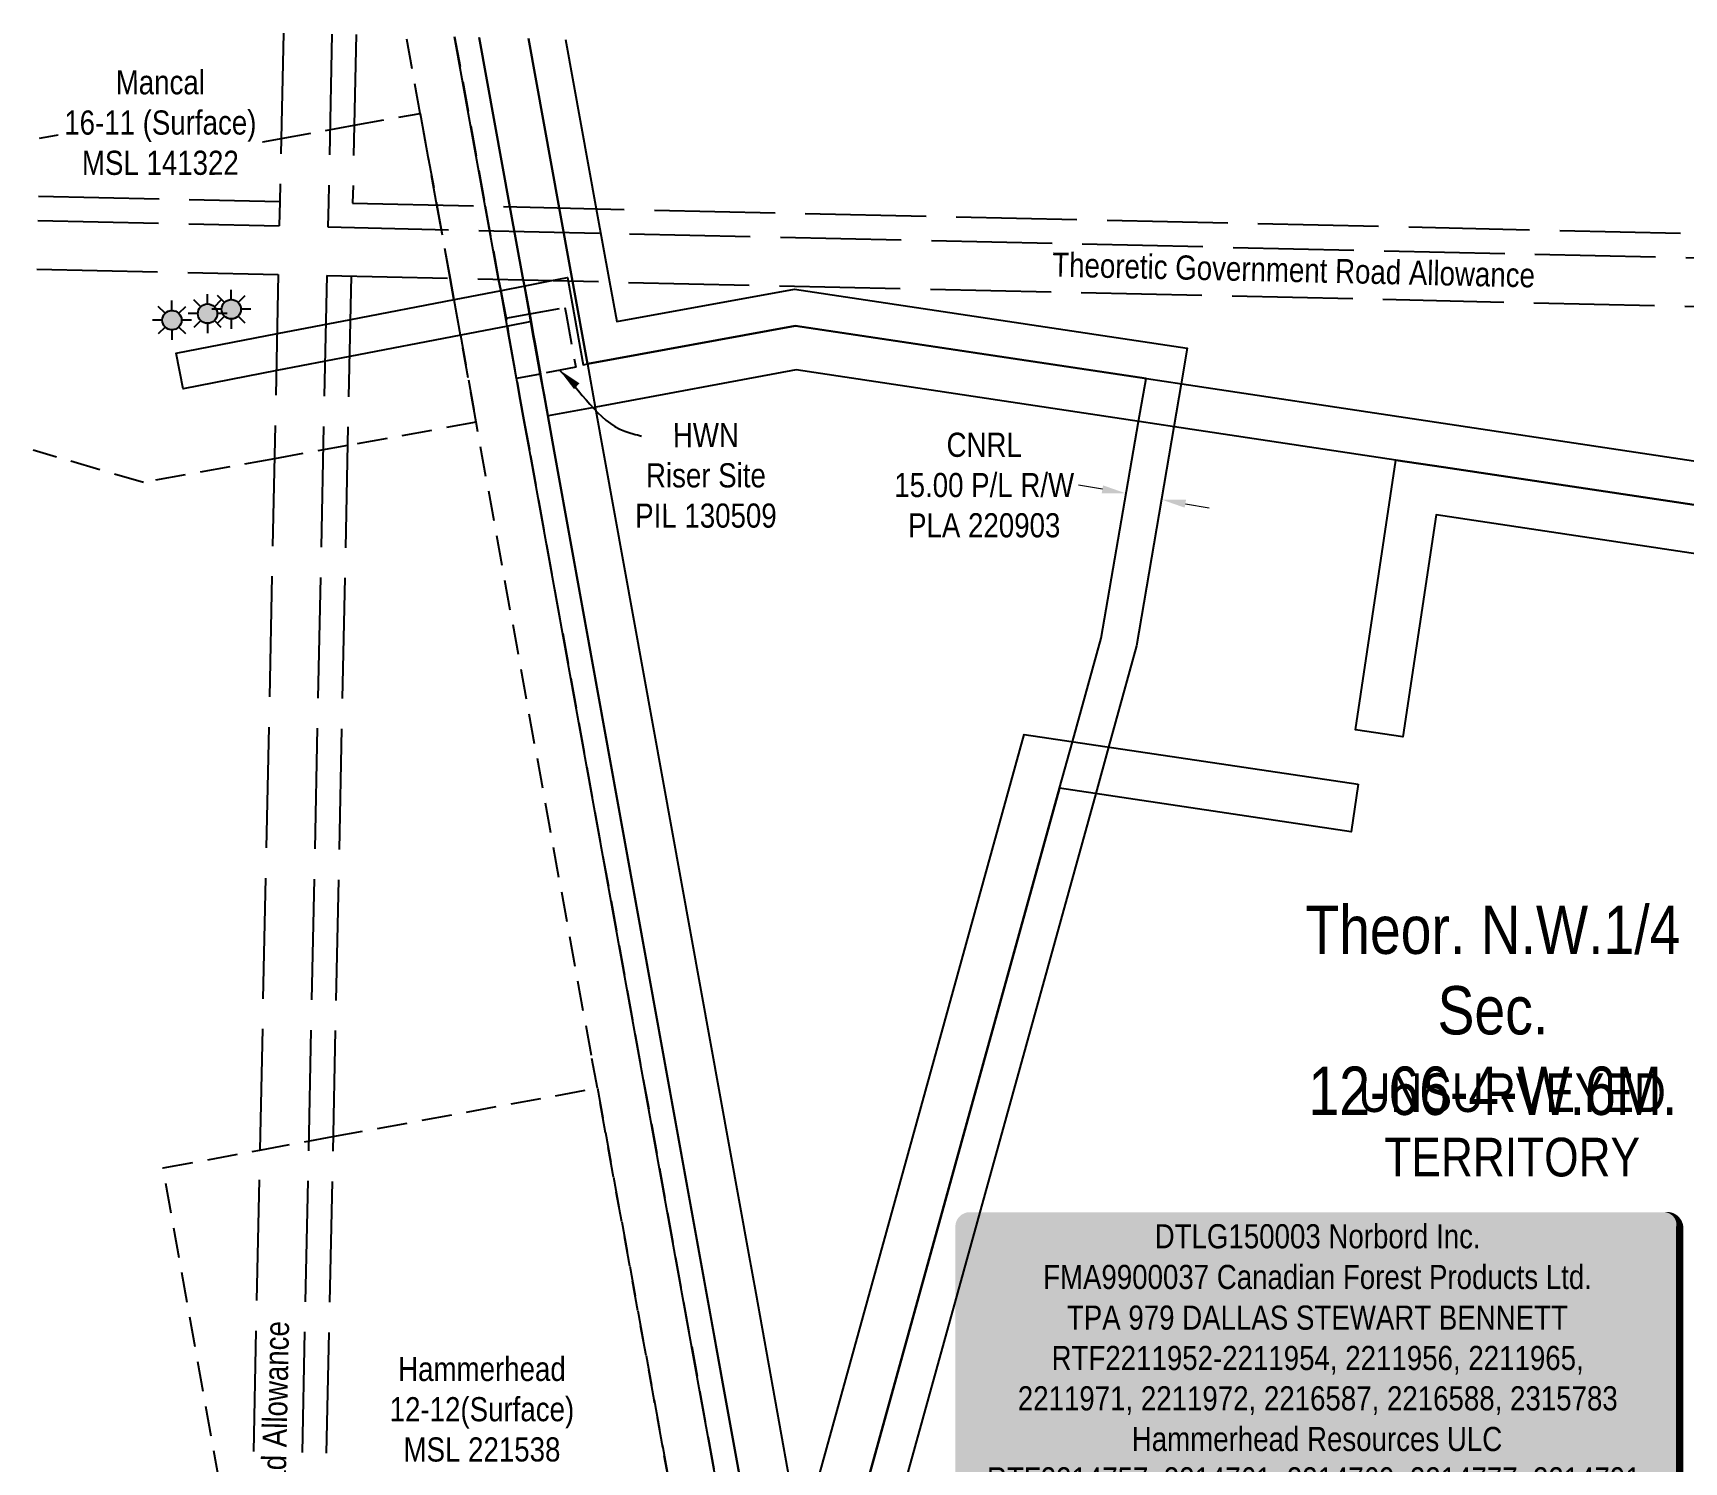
# Model space of a CAD drawing. Extents: x 404585 to 410512, y 6059634 to 6065450.
# Drawn here: x 404617 to 405301, y 6062493 to 6063084 of the extents above; entities that cross this region are included whole.
import ezdxf

# ---------------------------------------------------------------- set-up
doc = ezdxf.new("R2010")
doc.units = 0
doc.header["$LTSCALE"] = 5
doc.header["$PDSIZE"] = 0.5
doc.linetypes.add('foc-ACCESSROAD', pattern=[3.75, 2.5, -1.25])
doc.linetypes.add('foc-UNSURVEYED', pattern=[12.5, 10, -2.5])
doc.layers.get('Defpoints').update_dxf_attribs({"color": 9})
for name, color, linetype in [('AS-UNDERLAY-H', 141, 'Continuous'), ('C-SYMBOL', 7, 'Continuous'), ('F-AR', 190, 'foc-ACCESSROAD'), ('F-RW', 190, 'Continuous'), ('F-WS', 190, 'foc-ACCESSROAD'), ('F-WS-S', 190, 'Continuous'), ('L-ROAD-T', 7, 'Continuous'), ('L-UNS-T', 3, 'Continuous'), ('L-USEC', 7, 'foc-UNSURVEYED')]:
    doc.layers.add(name, color=color, linetype=linetype)
for name, color, linetype, lineweight in [('F-AR-T', 190, 'Continuous', 9), ('F-RW-T', 190, 'Continuous', 9), ('F-WS-T', 190, 'Continuous', 9)]:
    doc.layers.add(name, color=color, linetype=linetype, lineweight=lineweight)
doc.styles.add('175L', font='ARIALN.TTF', dxfattribs={"height": 20})
doc.styles.add('80', font='ARIALN.TTF', dxfattribs={"height": 10})
doc.styles.add('80CG', font='ARIALN.TTF', dxfattribs={"height": 10})
doc.styles.add('80L', font='ARIALN.TTF', dxfattribs={"height": 10})
doc.dimstyles.new('Compass 5 000', dxfattribs={"dimscale": 5, "dimtxt": 9, "dimasz": 2, "dimexe": 0.2, "dimexo": 0.0625, "dimgap": 0.5, "dimtad": 0, "dimtih": 1, "dimtoh": 1, "dimzin": 0, "dimdsep": 46, "dimtxsty": '80CG', "dimcen": 0.1, "dimse1": 1, "dimse2": 1, "dimclrd": 256, "dimclrt": 256, "dimaunit": 1, "dimadec": 4, "dimazin": 0, "dimtfac": 0.06, "dimtofl": 0, "dimtmove": 0, "dimatfit": 1, "dimfxl": 0.2, "dimtolj": 1, "dimtzin": 0, "dimlwd": -1, "dimarcsym": 0})

# ---------------------------------------------------------------- blocks, each defined once
blk = doc.blocks.new('*U376')
h = blk.add_hatch(color=255)
edge = h.paths.add_edge_path()
edge.add_line((-144, -105), (144, -105))
edge.add_arc((144, -99), 6, 270, 360)
edge.add_line((150, -99), (150, 97.5))
edge.add_arc((144, 97.5), 6, 0, 90)
edge.add_line((144, 103.5), (-144, 103.5))
edge.add_arc((-144, 97.5), 6, 90, 180)
edge.add_line((-150, 97.5), (-150, -99))
edge.add_arc((-144, -99), 6, 180, 270)
at = {"color": 44, "flags": 128}
blk.add_lwpolyline([(-144, -105, 3, 3, 0), (144, -105, 3, 3, 0.414214), (150, -99, 3, 3, 0), (150, 97.5, 3, 0, 0.414214), (144, 103.5, 0, 0, 0), (-144, 103.5, 0, 0, 0.414214), (-150, 97.5, 0, 0, 0), (-150, -99, 0, 3, 0.414214)], format="xyseb", close=True, dxfattribs=at)
at = {"color": 44, "style": '80'}
blk.add_attdef('ENTER_TEXT_001', (-35.99, -5), '', height=10, dxfattribs=at)
blk = doc.blocks.new('*D417')
at = {"layer": 'Defpoints', "color": 0, "transparency": 16777216}
for p in [(404843.41, 6062798.58), (404853.24, 6062800.37), (404916.01, 6062454.44)]:
    blk.add_point(p, dxfattribs=at)
at = {"layer": 'F-RW-T', "transparency": 16777216}
for p, q in [((404925.85, 6062456.22), (404935.69, 6062458.01)), ((404896.34, 6062450.87), (404839.24, 6062440.51))]:
    blk.add_line(p, q, dxfattribs=at)
for points in [[(404925.55, 6062457.86), (404926.14, 6062454.58), (404916.01, 6062454.44)], [(404896.04, 6062452.51), (404896.63, 6062449.23), (404906.17, 6062452.66)]]:
    blk.add_solid(points, dxfattribs=at)
at = {"layer": 'F-RW-T', "transparency": 16777216, "insert": (404800.15, 6062440.51), "char_height": 10, "attachment_point": 5, "style": '80CG'}
blk.add_mtext('\\A1;HWN\\P10.00 P/L R/W\\PPLA 121940', dxfattribs=at)
blk = doc.blocks.new('GAS')
h = blk.add_hatch(color=255)
h.dxf.hatch_style = 1
edge = h.paths.add_edge_path()
edge.add_arc((0, 0), 0.9, 0, 360)
for p, q in [((0, 0.81), (0, 1.62)), ((-0.81, 0), (-1.62, 0)), ((-0.57, 0.57), (-1.14, 1.14)), ((0.57, 0.57), (1.14, 1.14)), ((1.62, 0), (0.81, 0)), ((-0.57, -0.57), (-1.14, -1.14)), ((0, -0.81), (0, -1.62)), ((1.14, -1.14), (0.57, -0.57))]:
    blk.add_line(p, q)
blk.add_circle((0, 0), 0.8)
blk = doc.blocks.new('*D422')
at = {"layer": 'Defpoints', "color": 0, "transparency": 16777216}
for p in [(405070.06, 6062893.81), (405068.88, 6062886.98), (405083.53, 6062884.44)]:
    blk.add_point(p, dxfattribs=at)
at = {"layer": 'F-RW-T', "transparency": 16777216}
for p, q in [((405060.21, 6062895.51), (405050.36, 6062897.22)), ((405094.56, 6062889.57), (405104.42, 6062887.86))]:
    blk.add_line(p, q, dxfattribs=at)
for points in [[(405060.49, 6062897.15), (405059.93, 6062893.87), (405070.06, 6062893.81)], [(405094.85, 6062891.21), (405094.28, 6062887.92), (405084.71, 6062891.27)]]:
    blk.add_solid(points, dxfattribs=at)
at = {"layer": 'F-RW-T', "transparency": 16777216, "insert": (405011.27, 6062897.22), "char_height": 10, "attachment_point": 5, "style": '80CG'}
blk.add_mtext('\\A1;CNRL\\P15.00 P/L R/W\\PPLA 220903', dxfattribs=at)

msp = doc.modelspace()

# ---------------------------------------------------------------- hatches: boundary and pattern name
at = {"layer": 'AS-UNDERLAY-H'}
h = msp.add_hatch(color=256, dxfattribs=at)
h.dxf.hatch_style = 1
h.paths.add_polyline_path([(405243.765, 6062546.193), (405261.037, 6062545.07), (405261.037, 6062536.464), (405243.765, 6062536.806)])

# ---------------------------------------------------------------- linework, layer by layer
at = {"layer": 'F-AR'}
for points in [[(404894.45, 6062409.256), (404878.154, 6062498.751), (404874.571, 6062518.428), (404848.603, 6062661.046), (404800.86, 6062923.272), (404794.342, 6062959.294), (404791.67, 6062974.06), (404790.073, 6062982.882), (404784.589, 6063013.188), (404777.714, 6063051.189), (404771.893, 6063083.32)], [(404791.96, 6063082.869), (404804.654, 6063012.736), (404810.14, 6062982.429), (404811.153, 6062977.827), (404813.816, 6062963.072), (404814.272, 6062959.603), (404814.678, 6062957.357), (404817.804, 6062940.089), (404819.133, 6062932.746), (404820.672, 6062924.309), (404823.344, 6062909.547), (404893.51, 6062521.82), (404897.072, 6062502.14), (404913.925, 6062409.028)]]:
    msp.add_lwpolyline(points, dxfattribs=at)
at = {"layer": 'F-RW'}
for points in [[(404913.923, 6062409.027), (404897.07, 6062502.139), (404893.507, 6062521.819), (404823.346, 6062909.548), (404820.673, 6062924.31), (404819.132, 6062932.746), (404817.803, 6062940.089), (404814.678, 6062957.357), (404814.272, 6062959.603), (404813.756, 6062963.055), (404811.097, 6062977.826), (404810.14, 6062982.429), (404804.654, 6063012.736), (404791.96, 6063082.869)], [(404802.169, 6063082.64), (404814.862, 6063012.506), (404820.348, 6062982.199), (404820.953, 6062979.74), (404823.623, 6062964.974), (404824.522, 6062959.136), (404825.029, 6062956.335), (404828.588, 6062936.672), (404828.976, 6062934.525), (404830.51, 6062926.053), (404833.17, 6062911.355), (404903.355, 6062523.582), (404906.918, 6062503.902), (404922.975, 6062415.204)], [(404916.281, 6062452.109), (404906.915, 6062503.901), (404903.36, 6062523.585), (404898.073, 6062552.859), (404893.796, 6062576.402), (404833.17, 6062911.355), (404830.51, 6062926.053), (404828.978, 6062934.526), (404828.589, 6062936.673), (404827.402, 6062943.246), (404825.033, 6062956.338), (404824.525, 6062959.138), (404823.519, 6062964.936), (404822.963, 6062968.088), (404820.852, 6062979.752), (404820.348, 6062982.199), (404814.862, 6063012.506), (404802.169, 6063082.64)], [(404822.573, 6063082.181), (404835.267, 6063012.046), (404840.753, 6062981.739), (404846.957, 6062947.463), (404850.203, 6062929.529), (404913.616, 6062579.186), (404916.646, 6062562.609), (404935.1, 6062460.17)], [(405372.345, 6062879.026), (405201.459, 6062904.684), (405181.76, 6062907.643), (405090.032, 6062921.42), (405075.435, 6062923.612), (404933.448, 6062944.934), (404850.393, 6062929.588), (404830.722, 6062925.991), (404829.19, 6062934.465), (404828.802, 6062936.612), (404827.615, 6062943.185), (404825.247, 6062956.279), (404824.74, 6062959.08), (404823.738, 6062964.993), (404813.95, 6062963.051), (404794.541, 6062959.293), (404748.589, 6062950.527), (404718.285, 6062944.652), (404679.565, 6062937.145), (404676.709, 6062951.875), (404718.604, 6062959.997), (404748.907, 6062965.872), (404791.865, 6062974.057), (404811.328, 6062977.831), (404821.112, 6062979.746), (404831.539, 6062981.889), (404838.694, 6062983.279), (404838.973, 6062981.723), (404845.208, 6062947.057), (404847.162, 6062947.409), (404933.154, 6062963.179), (405078.501, 6062941.354), (405093.048, 6062939.169), (405379.252, 6062896.19)]]:
    msp.add_lwpolyline(points, dxfattribs=at)
for points in [[(405523.571, 6062660.364), (405381.959, 6062847.707), (405364.669, 6062859.949), (405198.489, 6062884.903), (405184.687, 6062793.002), (405164.986, 6062795.961), (405181.76, 6062907.641), (405201.459, 6062904.684), (405372.345, 6062879.026), (405396.036, 6062862.252), (405530.927, 6062684.362), (406044.859, 6062872.78), (406079.903, 6062904.905), (406094.909, 6062918.844), (406096.412, 6062920.095), (406097.091, 6062920.565), (406109.617, 6062905.056), (406102.676, 6062898.656), (406055.894, 6062855.524)], [(405166.169, 6062773.401), (405163.191, 6062753.624), (405042.49, 6062771.787), (404943.455, 6062414.317), (404946.981, 6062394.63), (404940.323, 6062393.438), (404927.335, 6062391.112), (404926.433, 6062396.033), (404923.77, 6062410.791), (404922.985, 6062415.213), (404935.32, 6062459.737), (405027.856, 6062793.967), (405166.169, 6062773.401)]]:
    msp.add_lwpolyline(points, close=True, dxfattribs=at)
at = {"layer": 'F-WS'}
msp.add_lwpolyline([(404620.081, 6063040.909), (404631.821, 6063043.035), (404635.023, 6063025.356), (404720.101, 6063040.758), (404750.398, 6063046.244), (404777.714, 6063051.189), (404784.589, 6063013.188), (404790.073, 6062982.882), (404791.669, 6062974.08), (404794.341, 6062959.315), (404800.86, 6062923.272), (404747.604, 6062913.63), (404717.307, 6062908.145), (404663.078, 6062898.327), (404620.185, 6062910.881), (404617.36, 6062911.709)], dxfattribs=at)
for points in [[(404827.408, 6062943.249), (404817.568, 6062941.387), (404814.678, 6062957.357), (404814.271, 6062959.603), (404813.715, 6062963.089), (404813.164, 6062966.358), (404823.051, 6062968.139), (404837.657, 6062970.784), (404838.164, 6062967.981), (404842.13, 6062946.04), (404827.408, 6062943.249)], [(404878.154, 6062498.751), (404885.756, 6062457.004), (404738.439, 6062478.568), (404708.35, 6062482.972), (404694.408, 6062485.013), (404671.254, 6062614.536), (404711.276, 6062621.889), (404741.575, 6062627.456), (404851.058, 6062647.571), (404874.572, 6062518.428), (404878.154, 6062498.751)]]:
    msp.add_lwpolyline(points, close=True, dxfattribs=at)
at = {"layer": 'L-USEC'}
for p, q in [((404721.021, 6063084.464), (404719.55, 6063014.653)), ((404741.133, 6063084.012), (404739.663, 6063014.229)), ((404751.194, 6063083.785), (404749.724, 6063014.017)), ((404619.574, 6063016.847), (404719.576, 6063014.658)), ((404719.55, 6063014.653), (404719.339, 6063004.597)), ((404739.663, 6063014.229), (404739.45, 6063004.145)), ((404749.724, 6063014.017), (404749.723, 6063013.98)), ((404749.723, 6063013.98), (405540.864, 6062996.197)), ((404619.362, 6063006.786), (404719.355, 6063004.597)), ((404739.45, 6063004.145), (405540.638, 6062986.136)), ((404618.939, 6062986.674), (404718.915, 6062984.485)), ((404718.915, 6062984.485), (404701.968, 6062180.012)), ((404739.027, 6062984.033), (404722.08, 6062179.588)), ((404749.087, 6062983.807), (404732.141, 6062179.377)), ((404739.027, 6062984.033), (405540.186, 6062966.024))]:
    msp.add_line(p, q, dxfattribs=at)

# ---------------------------------------------------------------- block references
at = {"layer": 'F-AR-T'}
ref = msp.add_blockref('*U376', (405149.304, 6062492.681), dxfattribs=at)
ref.add_attrib('ENTER_TEXT_001', 'DTLG150003 Norbord Inc.', (405081.865, 6062581.213), dxfattribs={"layer": '0', "color": 44, "height": 10, "style": '80'})
ref.add_attrib('ENTER_TEXT_002', 'FMA9900037 Canadian Forest Products Ltd.', (405035.637, 6062564.369), dxfattribs={"layer": '0', "color": 44, "height": 10, "style": '80'})
ref.add_attrib('ENTER_TEXT_003', 'TPA 979 DALLAS STEWART BENNETT', (405045.511, 6062547.525), dxfattribs={"layer": '0', "color": 44, "height": 10, "style": '80'})
ref.add_attrib('ENTER_TEXT_004', 'RTF2211952-2211954, 2211956, 2211965,', (405039.167, 6062530.818), dxfattribs={"layer": '0', "color": 44, "height": 10, "style": '80'})
ref.add_attrib('ENTER_TEXT_005', '2211971, 2211972, 2216587, 2216588, 2315783', (405025.18, 6062514.11), dxfattribs={"layer": '0', "color": 44, "height": 10, "style": '80'})
ref.add_attrib('ENTER_TEXT_006', 'Hammerhead Resources ULC', (405072.387, 6062497.266), dxfattribs={"layer": '0', "color": 44, "height": 10, "style": '80'})
ref.add_attrib('ENTER_TEXT_007', 'RTF2214757, 2214761, 2214769, 2214777, 2214791,', (405012.404, 6062480.558), dxfattribs={"layer": '0', "color": 44, "height": 10, "style": '80'})
ref.add_attrib('ENTER_TEXT_008', '2214792, 2214794, 2214799, 2214808, 2214813,', (405023.816, 6062463.851), dxfattribs={"layer": '0', "color": 44, "height": 10, "style": '80'})
ref.add_attrib('ENTER_TEXT_009', '2214815,2214817, 2214821, 2214824,2214825, 2315337', (405002.881, 6062447.143), dxfattribs={"layer": '0', "color": 44, "height": 10, "style": '80'})
ref.add_attrib('ENTER_TEXT_010', 'Canadian Natural Resources Limited', (405055.849, 6062430.299), dxfattribs={"layer": '0', "color": 44, "height": 10, "style": '80'})
ref.add_attrib('ENTER_TEXT_011', 'RTF2311902, 2314912 Mancal Energy Inc.', (405039.812, 6062413.592), dxfattribs={"layer": '0', "color": 44, "height": 10, "style": '80'})
ref.add_attrib('ENTER_TEXT_012', 'CLR220041 Municipal District of Greenview No. 16', (405020.047, 6062396.748), dxfattribs={"layer": '0', "color": 44, "height": 10, "style": '80'})
at = {"layer": 'F-WS-S', "xscale": 5.000000000000009, "yscale": 5.000000000000009, "zscale": 5.000000000000009}
for p in [(404689.643, 6062968.255), (404699.482, 6062970.052), (404674.883, 6062965.559)]:
    msp.add_blockref('GAS', p, dxfattribs=at)

# ---------------------------------------------------------------- texts
at = {"layer": 'C-SYMBOL', "color": 3, "insert": (405221.926, 6062723.142), "char_height": 20, "width": 203.6563, "attachment_point": 2, "style": '175L'}
msp.add_mtext('Theor. N.W.1/4 Sec. 12-66-4-W.6M.', dxfattribs=at)
at = {"layer": 'L-UNS-T', "color": 3, "insert": (405229.917, 6062632.223), "char_height": 16, "attachment_point": 5, "style": '80L'}
msp.add_mtext_dynamic_manual_height_columns('UNSURVEYED TERRITORY', width=126.41375, gutter_width=47.5, heights=[0], dxfattribs=at)

# ---------------------------------------------------------------- dimensions: what is measured, and where the dimension line sits
at = {"layer": 'F-RW-T'}
dim = msp.add_aligned_dim(p1=(405083.528, 6062884.444), p2=(405068.883, 6062886.979), distance=-6.928, text='CNRL\\P15.00 P/L R/W\\PPLA 220903', dimstyle='Compass 5 000', override={"dimtxt": 10}, dxfattribs=at)
dim.commit()
dim.dimension.update_dxf_attribs({"geometry": '*D422', "text_midpoint": (405011.271, 6062897.217)})

# ---------------------------------------------------------------- next in the draw order: texts
at = {"layer": 'F-WS-T', "insert": (404670.074, 6063069.071), "char_height": 10, "attachment_point": 2, "rotation": 0.024768, "style": '80L', "bg_fill": 3, "box_fill_scale": 1.15, "bg_fill_color": 256, "bg_fill_true_color": 256, "bg_fill_transparency": 0}
msp.add_mtext_dynamic_manual_height_columns('Mancal\\P16-11 (Surface)\\PMSL 141322', width=81.36452, gutter_width=50.02, heights=[0], dxfattribs=at)
at = {"layer": 'L-ROAD-T', "insert": (405139.516, 6062991.348), "char_height": 10, "width": 201.41245, "attachment_point": 2, "rotation": 358.712314, "style": '80L', "bg_fill": 3, "box_fill_scale": 1.25, "bg_fill_color": 256, "bg_fill_transparency": 0}
msp.add_mtext('Theoretic Government Road Allowance', dxfattribs=at)
at = {"layer": 'L-ROAD-T', "insert": (404711.321, 6062451.248), "char_height": 10.00011, "width": 201.38537, "attachment_point": 2, "rotation": 88.79283, "style": '80L', "bg_fill": 3, "box_fill_scale": 1.15, "bg_fill_color": 256, "bg_fill_true_color": 256, "bg_fill_transparency": 0}
msp.add_mtext('Theoretic Government Road Allowance', dxfattribs=at)

# ---------------------------------------------------------------- next in the draw order: linework, layer by layer
at = {"layer": 'F-RW'}
for points in [[(404955.758, 6062458.724), (405042.491, 6062771.787), (405047.814, 6062790.999), (405059.69, 6062833.871), (405075.222, 6062923.604), (405078.293, 6062941.344), (404932.953, 6062963.212), (404846.957, 6062947.465), (404840.752, 6062981.739), (404835.266, 6063012.046), (404822.572, 6063082.181)], [(404837.93, 6063081.836), (404850.638, 6063011.699), (404856.128, 6062981.393), (404859.093, 6062965.036), (404932.661, 6062978.425), (405095.357, 6062953.946), (405092.84, 6062939.155), (405089.819, 6062921.407), (405074.39, 6062830.756), (405062.76, 6062788.777), (405057.43, 6062769.539), (404971.17, 6062458.2)]]:
    msp.add_lwpolyline(points, dxfattribs=at)

# ---------------------------------------------------------------- next in the draw order: texts
at = {"layer": 'F-WS-T', "char_height": 10, "attachment_point": 2, "rotation": 0.024768, "style": '80L', "bg_fill": 3, "box_fill_scale": 1.15, "bg_fill_color": 256, "bg_fill_true_color": 256, "bg_fill_transparency": 0}
for s, width, insert in [('HWN\\PRiser Site\\PPIL 130509', 58.21377, (404896.016, 6062922.971)), ('Hammerhead\\P12-12(Surface)\\PMSL 221538', 81.36452, (404803.266, 6062536.273))]:
    msp.add_mtext_dynamic_manual_height_columns(s, width=width, gutter_width=50.02, heights=[0], dxfattribs=dict(at, insert=insert))

# ---------------------------------------------------------------- next in the draw order: dimensions: what is measured, and where the dimension line sits
at = {"layer": 'F-RW-T'}
dim = msp.add_linear_dim(base=(404916.007, 6062454.439), p1=(404843.408, 6062798.582), p2=(404853.241, 6062800.366), angle=10.284023, text='HWN\\P10.00 P/L R/W\\PPLA 121940', dimstyle='Compass 5 000', override={"dimtxt": 10}, dxfattribs=at)
dim.commit()
dim.dimension.update_dxf_attribs({"geometry": '*D417', "text_midpoint": (404800.15, 6062440.51), "dimtype": 161})

# ---------------------------------------------------------------- next in the draw order: leaders
at = {"layer": 'F-WS-T', "path_type": 1}
msp.add_leader([(404835.243, 6062945.037), (404862.423, 6062919.572), (404869.388, 6062917.534)], dimstyle='Compass 5 000', override={"dimgap": 0.5, "dimtad": 0}, dxfattribs=at)

doc.saveas('drawing.dxf')
